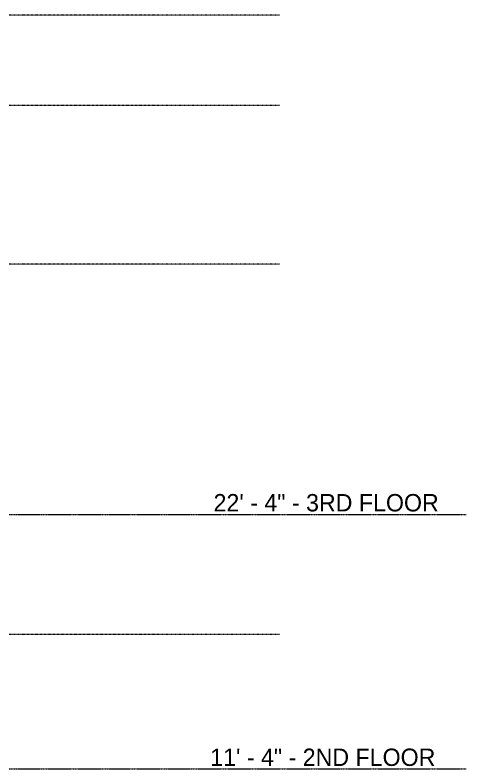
# Model space of a CAD drawing. Header units: inches. Extents: x -4168 to 1833, y -300 to 637.
# Drawn here: x -2048.3 to -1815.2, y 136 to 527 of the extents above; entities that cross this region are included whole.
import ezdxf

# ---------------------------------------------------------------- set-up
doc = ezdxf.new("R2010")
doc.units = ezdxf.units.IN
doc.header["$MEASUREMENT"] = 0
doc.linetypes.add('Aligning Line 1_8_', pattern=[0.25, 0.125, -0.125])
doc.linetypes.add('Grid Line 1_2_', pattern=[0.875, 0.5, -0.125, 0.125, -0.125])
for name, color, linetype, lineweight in [('A-FLOR-LEVL', 51, 'Continuous', 9), ('A-FLOR-LEVL-1', 51, 'Grid Line 1_2_', 9), ('G-ANNO-SYMB', 111, 'Aligning Line 1_8_', 9)]:
    doc.layers.add(name, color=color, linetype=linetype, lineweight=lineweight)
doc.styles.add('Century Gothic', font='ufonts.com_century-gothic.ttf', dxfattribs={"height": 9})

msp = doc.modelspace()

# ---------------------------------------------------------------- linework, layer by layer
at = {"layer": 'A-FLOR-LEVL-1'}
for p, q in [((-4167.9645, 268), (-1814.099, 268)), ((-4167.9645, 136), (-1814.099, 136))]:
    msp.add_line(p, q, dxfattribs=at)
at = {"layer": 'G-ANNO-SYMB'}
for p, q in [((-1910.9479, 526.9531), (-4072.0519, 526.9531)), ((-1910.9479, 480), (-4072.0519, 480)), ((-1910.9479, 397.7608), (-4072.0519, 397.7608)), ((-1910.9479, 205.7608), (-4072.0519, 205.7608))]:
    msp.add_line(p, q, dxfattribs=at)

# ---------------------------------------------------------------- texts
at = {"layer": 'A-FLOR-LEVL', "char_height": 9, "attachment_point": 1, "style": 'Century Gothic'}
for s, insert, width in [('22\' - 4" - 3RD FLOOR', (-1945.2224, 278.5508), 145.137), ('11\' - 4" - 2ND FLOOR', (-1946.961, 146.5508), 147.258)]:
    msp.add_mtext(s, dxfattribs=dict(at, insert=insert, width=width))

doc.saveas('drawing.dxf')
